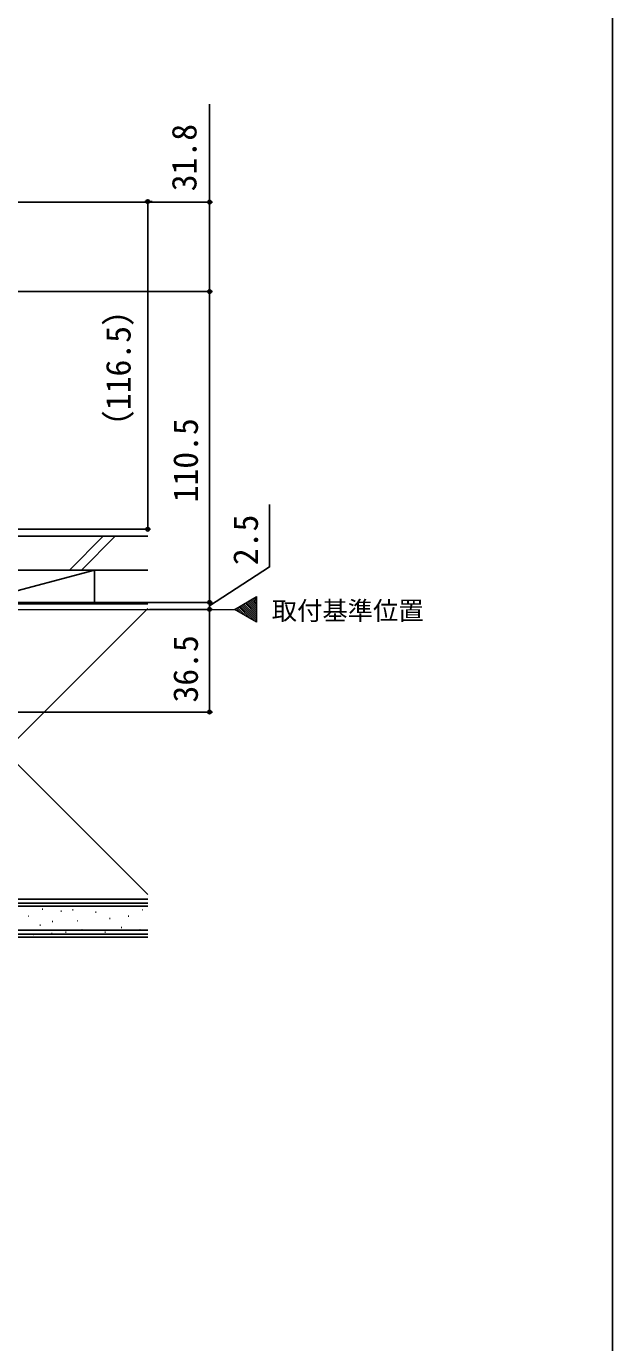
# Model space of a CAD drawing. Units: millimetres, scale not verified. Extents: x -525 to 525, y -783 to 779.
# Drawn here: x 316.6 to 525, y -2.1 to 465.9 of the extents above; entities that cross this region are included whole.
import ezdxf
from ezdxf.enums import TextEntityAlignment as Align

# ---------------------------------------------------------------- set-up
doc = ezdxf.new("R2010")
doc.units = ezdxf.units.MM
doc.header["$LTSCALE"] = 4
for name, color, linetype in [('0-1_USER1', 3, 'Continuous'), ('0-6_YKK_D', 6, 'Continuous'), ('0-7_YKK_ZWAK', 7, 'Continuous'), ('0-8_YSS_K', 3, 'Continuous'), ('0-9_YSS_KE', 3, 'Continuous')]:
    doc.layers.add(name, color=color, linetype=linetype)
doc.layers.add('0-4_YKK_12', color=2, linetype='Continuous', lineweight=18)
doc.styles.add('ＭＳ ゴシック', font='')
doc.styles.get('ＭＳ ゴシック').set_extended_font_data('MS Gothic')

msp = doc.modelspace()

# ---------------------------------------------------------------- linework, layer by layer
at = {"layer": '0-4_YKK_12'}
for p, q in [((398.484, 260.851), (397.042, 262.293)), ((398.484, 261.558), (397.49, 262.552)), ((398.484, 262.265), (397.939, 262.811)), ((398.484, 262.972), (398.387, 263.07)), ((-407.369, 258.579), (390.609, 258.58)), ((391.194, 258.242), (390.766, 258.67)), ((392.867, 257.276), (391.214, 258.929)), ((394.54, 256.31), (391.663, 259.188)), ((396.213, 255.344), (392.111, 259.446)), ((397.886, 254.378), (392.559, 259.705)), ((398.484, 254.487), (393.008, 259.964)), ((398.484, 255.194), (393.456, 260.223)), ((398.484, 255.901), (393.904, 260.482)), ((398.484, 256.608), (394.352, 260.741)), ((398.484, 257.316), (394.801, 260.999)), ((398.484, 258.023), (395.249, 261.258)), ((398.484, 258.73), (395.697, 261.517)), ((398.484, 259.437), (396.146, 261.776)), ((398.484, 260.144), (396.594, 262.035))]:
    msp.add_line(p, q, dxfattribs=at)
msp.add_lwpolyline([(398.484, 254.033), (390.609, 258.58), (398.484, 263.126)], close=True, dxfattribs=at)
at = {"layer": '0-6_YKK_D'}
for p, q in [((309.393, 403.382), (382.746, 403.382)), ((361.307, 403.583), (358.757, 403.583)), ((359.757, 287.082), (359.757, 403.583)), ((233.597, 371.582), (382.746, 371.582)), ((233.6, 371.582), (382.746, 371.582)), ((381.746, 261.082), (381.746, 371.582)), ((309.897, 287.082), (360.757, 287.082)), ((381.746, 261.082), (381.746, 263.632)), ((213.4, 261.082), (382.746, 261.082)), ((213.4, 261.082), (382.746, 261.082)), ((360.402, 258.58), (382.746, 258.58)), ((361.402, 258.58), (382.746, 258.58)), ((381.746, 261.082), (381.746, 258.58)), ((381.746, 261.082), (381.746, 258.58)), ((381.746, 258.58), (381.746, 256.03)), ((381.746, 258.58), (381.746, 222.079)), ((192.2, 222.079), (382.746, 222.079))]:
    msp.add_line(p, q, dxfattribs=at)
for points in [[(381.746, 371.582), (381.746, 403.382), (381.746, 438.155)], [(381.746, 259.831), (403.074, 273.703), (403.074, 295.931)]]:
    msp.add_lwpolyline(points, dxfattribs=at)
for centre in [(359.757, 403.583), (381.746, 403.382), (381.746, 371.582), (381.746, 371.582), (359.757, 287.082), (381.746, 261.082), (381.746, 261.082), (381.746, 258.58), (381.746, 258.58), (381.746, 222.079)]:
    msp.add_circle(centre, 0.637, dxfattribs=at)
at = {"layer": '0-7_YKK_ZWAK'}
msp.add_lwpolyline([(-525, -782.9), (525, -782.9), (525, 747.1)], dxfattribs=at)
at = {"layer": '0-8_YSS_K'}
for p, q in [((331.944, 272.579), (343.944, 284.579)), ((348.187, 284.579), (336.187, 272.579)), ((295.902, 260.579), (340.902, 272.579)), ((340.902, 272.579), (340.902, 260.579)), ((256.402, 260.579), (359.757, 157.224)), ((359.757, 258.934), (256.402, 155.579)), ((359.757, 154.079), (242.902, 154.079)), ((322.307, 152.051), (322.507, 152.051)), ((328.933, 151.272), (329.133, 151.272)), ((333.024, 151.705), (333.224, 151.705)), ((341.266, 150.881), (341.466, 150.881)), ((357.749, 151.705), (357.949, 151.705)), ((317.365, 149.557), (317.565, 149.557)), ((321.486, 146.26), (321.686, 146.26)), ((325.815, 147.654), (326.015, 147.654)), ((334.673, 147.908), (334.873, 147.908)), ((346.211, 148.733), (346.411, 148.733)), ((350.332, 145.436), (350.532, 145.436)), ((352.804, 149.557), (353.004, 149.557)), ((359.757, 144.579), (242.902, 144.579)), ((359.757, 142.079), (242.902, 142.079)), ((319.014, 142.963), (319.214, 142.963)), ((325.625, 143.366), (325.825, 143.366)), ((330.552, 143.788), (330.752, 143.788)), ((336.321, 144.612), (336.521, 144.612)), ((344.562, 143.788), (344.763, 143.788)), ((356.925, 144.612), (357.125, 144.612))]:
    msp.add_line(p, q, dxfattribs=at)
msp.add_lwpolyline([(359.757, 272.579), (295.902, 272.579), (295.902, 260.579), (359.757, 260.579)], dxfattribs=at)
at = {"layer": '0-9_YSS_KE'}
for p, q in [((359.757, 284.579), (282.902, 284.579)), ((359.757, 272.579), (282.902, 272.579)), ((359.757, 155.579), (242.902, 155.579)), ((242.902, 153.079), (359.757, 153.079)), ((359.757, 143.079), (242.902, 143.079))]:
    msp.add_line(p, q, dxfattribs=at)
msp.add_lwpolyline([(359.757, 155.579), (256.402, 155.579), (256.402, 260.579), (359.757, 260.579)], dxfattribs=at)

# ---------------------------------------------------------------- texts
at = {"layer": '0-1_USER1', "style": 'ＭＳ ゴシック'}
msp.add_text('取付基準位置', height=6.598, dxfattribs=at).set_placement((403.841, 252.834), align=Align.BOTTOM_LEFT)
at = {"layer": '0-6_YKK_D', "style": 'ＭＳ ゴシック'}
for s, p in [('31.8', (379.746, 407.246)), ('（116.5）', (356.325, 317.412)), ('110.5', (380.246, 296.627)), ('2.5', (401.574, 274.317)), ('36.5', (380.246, 225.466))]:
    msp.add_text(s, height=8.798, rotation=90, dxfattribs=at).set_placement(p, align=Align.BOTTOM_LEFT)

doc.saveas('drawing.dxf')
